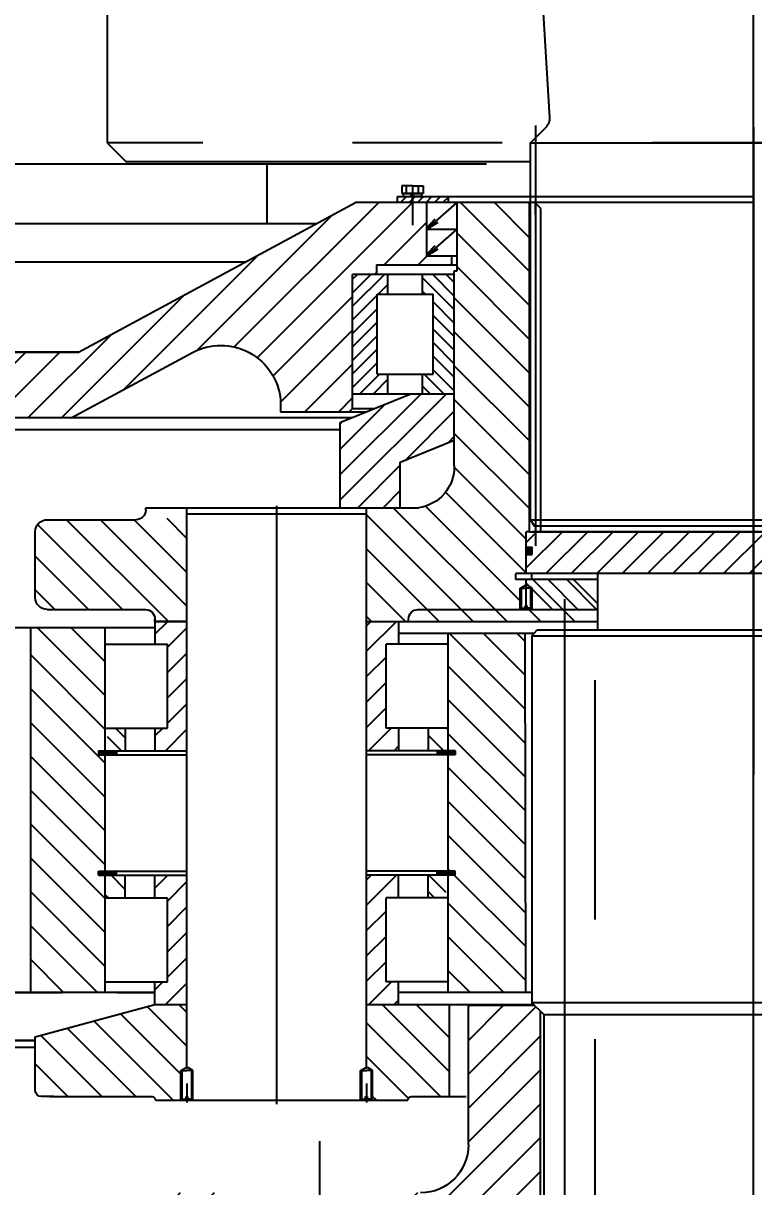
# Model space of a CAD drawing. Header units: millimetres. Extents: x 0 to 21000, y 0 to 14850.
# Drawn here: x 4316 to 4926, y 9713 to 10685 of the extents above; entities that cross this region are included whole.
import ezdxf

# ---------------------------------------------------------------- set-up
doc = ezdxf.new("R2010")
doc.units = ezdxf.units.MM
doc.header["$LTSCALE"] = 500
for name, pattern in [('F', [0.75, 0.5, -0.25]), ('G', [2, 1.25, -0.25, 0.25, -0.25]), ('K', [2.5, 1.25, -0.25, 0.25, -0.25, 0.25, -0.25])]:
    doc.linetypes.add(name, pattern=pattern)
for name, color, linetype in [('01', 7, 'Continuous'), ('02', 1, 'Continuous'), ('04', 2, 'F'), ('05', 4, 'G'), ('07', 6, 'K'), ('08', 1, 'Continuous'), ('11', 3, 'Continuous')]:
    doc.layers.add(name, color=color, linetype=linetype)
doc.styles.get("Standard").update_dxf_attribs({"font": 'isocp', "width": 0.707, "bigfont": 'intecad.shx'})
doc.dimstyles.new('INTE', dxfattribs={"dimscale": 50, "dimtxt": 6, "dimasz": 3, "dimexe": 3, "dimexo": 0, "dimgap": 1, "dimtad": 1, "dimdec": 1, "dimdsep": 46, "dimtxsty": 'Standard', "dimcen": 0, "dimclrd": 1, "dimclre": 1, "dimclrt": 3, "dimaunit": 1, "dimadec": 0, "dimazin": 0, "dimtfac": 1, "dimtdec": 1, "dimtmove": 0, "dimatfit": 0, "dimfxl": 0, "dimarcsym": 0})
pattern_1 = [(135, (-7977.256, 11116.509), (-10.6066, -10.6066), [])]
pattern_2 = [(135, (-7977.256, 11116.51), (-14.142136, -14.142136), [])]
pattern_3 = [(45, (-7977.256, 11116.51), (-14.142136, 14.142136), [])]
pattern_4 = [(45, (-7977.25642, 11116.50903), (-0.0707106781, 0.0707106781), [])]

# ---------------------------------------------------------------- blocks, each defined once
blk = doc.blocks.new('*U209')
at = {"layer": '01'}
for p, q in [((-7.7, 2.6), (-7.7, 0)), ((0, 2.6), (-7.7, 2.6)), ((-7.7, 0), (0, 0)), ((0, 0), (-1.5, 2.6)), ((0, 2.6), (1.5, 0)), ((0, 2.6), (7.7, 2.6)), ((7.7, 0), (0, 0)), ((7.7, 2.6), (7.7, 0))]:
    blk.add_line(p, q, dxfattribs=at)
at = {"layer": '05'}
blk.add_line((0, 4.7), (0, -2.1), dxfattribs=at)
blk = doc.blocks.new('FDSDSDFG')
at = {"layer": '02'}
h = blk.add_hatch(dxfattribs=at)
h.set_pattern_fill('_USER', color=256, scale=20, angle=45, style=0, pattern_type=0)
h.set_pattern_definition(pattern_3)
h.paths.add_polyline_path([(-3554.05, 14880.61), (-3607.64, 14908.96), (-3608.1, 14908.96), (-3608.1, 14907.96), (-3627.48, 14907.96), (-3627.48, 14685.41), (-3562.6, 14668.54), (-3562.6, 14728.96, -0.289261), (-3554.05, 14742.5)])
h.paths.add_polyline_path([(-3562.48, 14923.96), (-3584.48, 14923.96), (-3584.48, 14896.7), (-3554.05, 14880.61), (-3554.05, 14895.48, -0.286757), (-3562.48, 14908.96)])
h.paths.add_polyline_path([(-3584.48, 14923.96), (-3596.72, 14923.96), (-3596.72, 14919.96), (-3603.72, 14919.96), (-3603.72, 14923.96), (-3608.1, 14923.96), (-3608.1, 14909.2), (-3584.48, 14896.7)])
h.paths.add_polyline_path([(-3562.6, 14668.54), (-3627.48, 14685.41), (-3627.48, 14557.96), (-3640.76, 14557.96), (-3640.76, 14507.96), (-3616.85, 14507.96), (-3616.85, 14488.96), (-3562.6, 14488.96)])
h.paths.add_polyline_path([(-3666.76, 14557.96), (-3698.83, 14557.96), (-3698.83, 14507.96), (-3666.76, 14507.96)])
h.paths.add_polyline_path([(-2247.48, 14891.81), (-2320.9, 14862.85), (-2320.9, 14780.59), (-2247.48, 14772.58)])
h.paths.add_polyline_path([(-2290.48, 14892.69), (-2298.48, 14897.71), (-2298.48, 14902.87), (-2300.48, 14902.87), (-2300.48, 14923.96), (-2302.48, 14923.96), (-2302.48, 14918.96), (-2309.48, 14918.96), (-2309.48, 14923.96), (-2312.48, 14923.96), (-2312.48, 14908.96, -0.286757), (-2320.9, 14895.48), (-2320.9, 14862.85), (-2290.48, 14874.85)])
h.paths.add_polyline_path([(-2247.48, 14907.96), (-2266.85, 14907.96), (-2266.85, 14923.96), (-2280.48, 14923.96), (-2280.48, 14902.87), (-2282.48, 14902.87), (-2282.48, 14897.71), (-2290.48, 14892.69), (-2290.48, 14874.85), (-2247.48, 14891.81)])
h.paths.add_polyline_path([(-2247.48, 14772.58), (-2320.9, 14780.59), (-2320.9, 14742.5, -0.289261), (-2312.35, 14728.96), (-2312.35, 14641.92), (-2247.48, 14635.17)])
h.paths.add_polyline_path([(-2247.48, 14635.17), (-2312.35, 14641.92), (-2312.35, 14515.38), (-2258.03, 14503.98), (-2258.03, 14507.96), (-2234.2, 14507.96), (-2234.2, 14557.96), (-2239.45, 14557.96), (-2247.48, 14557.96)])
h.paths.add_polyline_path([(-2258.03, 14503.98), (-2312.35, 14515.38), (-2312.35, 14488.96), (-2258.03, 14488.96)])
h.paths.add_polyline_path([(-2176.13, 14557.96), (-2208.2, 14557.96), (-2208.2, 14507.96), (-2176.13, 14507.96)])
h.paths.add_polyline_path([(-2287.93, 14811.79), (-2272.76, 14811.79), (-2272.76, 14831.48), (-2287.93, 14831.48)], flags=24)
at = {"layer": '02', "linetype": 'Continuous'}
h = blk.add_hatch(dxfattribs=at)
h.set_pattern_fill('_USER', color=1, scale=20, angle=135, style=0, pattern_type=0)
h.set_pattern_definition(pattern_2)
h.paths.add_polyline_path([(-3364.81, 14771.01), (-3372.42, 14772.46), (-3377.31, 14772.46), (-3377.31, 14767.46, -0.414214), (-3382.31, 14762.46), (-3383.2, 14762.46), (-3384.39, 14762.46), (-3385.43, 14762.46), (-3410.69, 14729.32, -0.233965), (-3418.65, 14725.38), (-3433.6, 14725.38), (-3435.48, 14725.38, 0.33257), (-3455.48, 14696.38), (-3455.48, 14640.38, 0.122957), (-3451.96, 14626.28), (-3372.62, 14618.38), (-3364.81, 14618.38)])
h.paths.add_polyline_path([(-3451.96, 14626.28, 0.277141), (-3425.48, 14610.38), (-3375.41, 14610.38), (-3375.41, 14618.66)])
h.paths.add_polyline_path([(-3115.53, 14690.96), (-3138.26, 14690.96, -0.23379), (-3154.15, 14698.82), (-3177.23, 14725.38, -0.233965), (-3193.13, 14733.26), (-3197.71, 14739.26), (-3234.81, 14746.31), (-3234.81, 14634.22), (-3234.81, 14618.38), (-3223.96, 14618.38), (-3223.96, 14610.38), (-3215.74, 14610.38, -0.414214), (-3175.74, 14570.38), (-3175.74, 14453.96), (-3120.35, 14453.96), (-3115.53, 14458.78)])
h.paths.add_polyline_path([(-2640.15, 14772.46), (-2652.65, 14772.46), (-2652.65, 14767.46, -0.414214), (-2657.65, 14762.46), (-2659.56, 14762.46), (-2681.82, 14733.26, -0.233965), (-2697.73, 14725.38), (-2720.94, 14698.84, -0.234116), (-2736.85, 14690.96), (-2759.43, 14690.96), (-2759.43, 14459.13), (-2754.25, 14453.96), (-2699.22, 14453.96), (-2699.22, 14570.38, -0.414214), (-2659.22, 14610.38), (-2650.99, 14610.38), (-2650.99, 14618.38), (-2640.15, 14618.38)])
h.paths.add_polyline_path([(-2419.48, 14698.64, 0.311391), (-2439.48, 14725.38), (-2441.36, 14725.38), (-2456.31, 14725.38, -0.233965), (-2464.26, 14729.32), (-2489.53, 14762.46), (-2490.57, 14762.46), (-2491.76, 14762.46), (-2492.65, 14762.46, -0.414214), (-2497.65, 14767.46), (-2497.65, 14772.46), (-2510.15, 14772.46), (-2510.15, 14662.51), (-2419.48, 14653.07)])
h.paths.add_polyline_path([(-2419.48, 14653.07), (-2510.15, 14662.51), (-2510.15, 14618.38), (-2499.54, 14618.38), (-2499.54, 14610.38), (-2449.48, 14610.38, 0.414214), (-2419.48, 14640.38)])
h.paths.add_polyline_path([(-3375.03, 14608.82), (-3359.86, 14608.82), (-3359.86, 14628.52), (-3375.03, 14628.52)], flags=9)
h.paths.add_polyline_path([(-2728.2, 14592.04), (-2713.03, 14592.04), (-2713.03, 14611.73), (-2728.2, 14611.73)], flags=24)
at = {"layer": '02'}
h = blk.add_hatch(dxfattribs=at)
h.set_pattern_fill('_USER', color=256, scale=20, angle=135, style=0, pattern_type=0)
h.set_pattern_definition(pattern_2)
h.paths.add_polyline_path([(-3582.28, 14442.96), (-3584.98, 14442.96, -0.414214), (-3604.98, 14462.96), (-3604.98, 14482.96), (-3616.85, 14482.96), (-3616.85, 14507.96), (-3640.76, 14507.96), (-3640.76, 14532.96), (-3641.76, 14532.96), (-3641.76, 14507.96), (-3641.76, 14457.96), (-3644.16, 14457.96), (-3644.16, 14447.96), (-3653.76, 14442.42), (-3663.36, 14447.96), (-3663.36, 14457.96), (-3665.76, 14457.96), (-3665.76, 14507.96), (-3679.98, 14507.96), (-3679.98, 14372.37), (-3582.28, 14344.93)])
h.paths.add_polyline_path([(-3582.28, 14344.93), (-3679.98, 14372.37), (-3679.98, 14007.96), (-3694.38, 14007.96), (-3694.38, 13942.96), (-3645.09, 13942.96), (-3644.46, 13943.22), (-3644.46, 13971.96), (-3644.46, 13978.66), (-3642.46, 13978.66), (-3642.46, 13985.86), (-3634.46, 13991.17), (-3626.46, 13985.86), (-3626.46, 13978.66), (-3624.46, 13978.66), (-3624.46, 13971.96), (-3624.46, 13951.49), (-3607.48, 13958.51), (-3607.48, 13972.96), (-3594.98, 13972.96), (-3594.98, 14117.96, -0.308559), (-3582.28, 14136.58)])
h.paths.add_polyline_path([(-3736.38, 14007.96), (-3764.98, 14007.96), (-3764.98, 13942.96), (-3736.38, 13942.96)])
h.paths.add_polyline_path([(-2194.98, 14490.75), (-2209.2, 14493.73), (-2209.2, 14457.96), (-2211.6, 14457.96), (-2211.6, 14447.96), (-2221.2, 14442.42), (-2230.8, 14447.96), (-2230.8, 14457.96), (-2233.2, 14457.96), (-2233.2, 14498.77), (-2258.03, 14503.98), (-2258.03, 14482.96), (-2269.98, 14482.96), (-2269.98, 14462.96, -0.414214), (-2289.98, 14442.96), (-2292.68, 14442.96), (-2292.68, 14252.66), (-2194.98, 14224.56)])
h.paths.add_polyline_path([(-2194.98, 14224.56), (-2292.68, 14252.66), (-2292.68, 14197.15), (-2194.98, 14151.97)])
h.paths.add_polyline_path([(-2292.68, 14197.15), (-2292.68, 14136.58, -0.308559), (-2279.98, 14117.96), (-2279.98, 14061.64), (-2194.98, 14016.12), (-2194.98, 14151.97)])
h.paths.add_polyline_path([(-2279.98, 14061.64), (-2279.98, 13972.96), (-2267.48, 13972.96), (-2267.48, 13942.96), (-2250.5, 13942.96), (-2250.5, 13971.96), (-2250.5, 13978.66), (-2248.5, 13978.66), (-2248.5, 13985.86), (-2240.5, 13991.17), (-2232.5, 13985.86), (-2232.5, 13978.66), (-2230.5, 13978.66), (-2230.5, 13971.96), (-2230.5, 13942.96), (-2180.58, 13942.96), (-2180.58, 14007.96), (-2194.98, 14007.96), (-2194.98, 14016.12)])
h.paths.add_polyline_path([(-2109.98, 14007.96), (-2138.58, 14007.96), (-2138.58, 13985.92), (-2109.98, 13970.6)])
h.paths.add_polyline_path([(-2138.58, 13985.92), (-2138.58, 13942.96), (-2109.98, 13942.96), (-2109.98, 13970.6)])
h.paths.add_polyline_path([(-2255.74, 14348.34), (-2240.56, 14348.34), (-2240.56, 14368.03), (-2255.74, 14368.03)], flags=24)
at = {"layer": '02', "linetype": 'Continuous'}
h = blk.add_hatch(dxfattribs=at)
h.set_pattern_fill('_USER', color=1, scale=20, angle=45, style=0, pattern_type=0)
h.set_pattern_definition([(45, (-4234.459, 16441.764), (-14.14214, 14.14214), [])])
h.paths.add_polyline_path([(-3260.78, 14452.96), (-3191.48, 14452.96), (-3191.48, 14529.96), (-3223.29, 14529.96, -0.414214), (-3226.29, 14532.96), (-3256.78, 14532.96), (-3255.78, 14531.96), (-3255.78, 14508.12), (-3259.53, 14505.96), (-3260.78, 14505.96)])
h.paths.add_polyline_path([(-3260.78, 14132.96), (-3260.78, 14037.96), (-3217.48, 14037.96, -0.133436), (-3200.75, 14030.9), (-3132.48, 14107.86), (-3132.48, 14121.96), (-3131.48, 14122.96), (-3128.28, 14122.96), (-3128.28, 14119.96), (-3127.48, 14119.96), (-3126.68, 14119.96), (-3126.68, 14122.96), (-3123.48, 14122.96), (-3122.48, 14121.96), (-3122.48, 14105.12), (-3126.23, 14102.96), (-3127.48, 14102.96), (-3127.48, 14097.96), (-3067.63, 14097.96), (-3067.63, 14132.96), (-3225.75, 14132.96)])
h.paths.add_polyline_path([(-3127.48, 14069.18), (-3127.48, 14092.96), (-3131.08, 14092.96), (-3187.48, 14002.78), (-3187.48, 13914.62)])
h.paths.add_polyline_path([(-3131.08, 14092.96), (-3136.06, 14092.96), (-3136.06, 14097.96), (-3127.48, 14097.96), (-3127.48, 14102.96), (-3128.73, 14102.96), (-3132.48, 14105.12), (-3132.48, 14107.86), (-3200.75, 14030.9, -0.235794), (-3187.48, 14002.96), (-3187.48, 14002.78)])
h.paths.add_polyline_path([(-3187.48, 13914.62), (-3187.48, 13839.96), (-3185.13, 13839.96), (-3185.13, 13782.96), (-3124.63, 13782.96), (-3124.63, 14057.96), (-3127.48, 14057.96), (-3127.48, 14069.18)])
h.paths.add_polyline_path([(-3527.48, 14122.96, 0.414214), (-3537.48, 14112.96), (-3537.48, 14057.96, 0.414214), (-3527.48, 14047.96), (-3453.21, 14047.96, -0.393493), (-3445.23, 14040.53), (-3410.78, 14053.03), (-3410.78, 14132.96), (-3437.51, 14132.96), (-3437.51, 14130.96, -0.414214), (-3445.51, 14122.96)])
h.paths.add_polyline_path([(-3437.51, 14452.96), (-3410.78, 14452.96), (-3410.78, 14505.96), (-3412.03, 14505.96), (-3415.78, 14508.12), (-3415.78, 14531.96), (-3414.78, 14532.96), (-3436.97, 14532.96, -0.414214), (-3439.97, 14529.96), (-3525.37, 14529.96), (-3526.47, 14529.96), (-3537.48, 14523.85), (-3537.48, 14479.87)])
h.paths.add_polyline_path([(-3136.72, 14086.18), (-3121.55, 14086.18), (-3121.55, 14105.87), (-3136.72, 14105.87)], flags=25)
h.paths.add_polyline_path([(-3132.92, 14106.26), (-3117.75, 14106.26), (-3117.75, 14125.96), (-3132.92, 14125.96)], flags=25)
h.paths.add_polyline_path([(-3085.36, 14098.29), (-3070.19, 14098.29), (-3070.19, 14117.98), (-3085.36, 14117.98)], flags=24)
h.paths.add_polyline_path([(-3132.53, 14065.33), (-3117.36, 14065.33), (-3117.36, 14085.02), (-3132.53, 14085.02)], flags=25)
at = {"layer": '02'}
h = blk.add_hatch(dxfattribs=at)
h.set_pattern_fill('_USER', color=256, scale=15, angle=135, style=0, pattern_type=0)
h.set_pattern_definition(pattern_1)
h.paths.add_polyline_path([(-3427.03, 14363.88), (-3437.51, 14363.88), (-3437.51, 14344.96), (-3410.78, 14344.96), (-3410.78, 14452.96), (-3437.51, 14452.96), (-3437.51, 14434.04), (-3427.03, 14434.04)])
h.paths.add_polyline_path([(-3244.53, 14434.04), (-3234.05, 14434.04), (-3234.05, 14452.96), (-3260.78, 14452.96), (-3260.78, 14344.96), (-3234.05, 14344.96), (-3234.05, 14363.88), (-3244.53, 14363.88)])
h = blk.add_hatch(dxfattribs=at)
h.set_pattern_fill('_USER', color=256, scale=20, angle=45, style=0, pattern_type=0)
h.set_pattern_definition(pattern_3)
h.paths.add_polyline_path([(-3541.21, 14137.96), (-3479.03, 14137.96), (-3479.03, 14240.96), (-3484.69, 14240.96), (-3484.69, 14244.46), (-3479.03, 14244.46), (-3479.03, 14341.46), (-3484.69, 14341.46), (-3484.69, 14344.96), (-3479.03, 14344.96), (-3479.03, 14442.96), (-3541.21, 14442.96)])
h.paths.add_polyline_path([(-3192.53, 14344.96), (-3186.87, 14344.96), (-3186.87, 14341.46), (-3192.53, 14341.46), (-3192.53, 14244.46), (-3186.87, 14244.46), (-3186.87, 14240.96), (-3192.53, 14240.96), (-3192.53, 14142.96), (-3128.35, 14142.96), (-3127.79, 14442.96), (-3192.53, 14442.96)])
h = blk.add_hatch(dxfattribs=at)
h.set_pattern_fill('_USER', color=256, scale=15, angle=135, style=0, pattern_type=0)
h.set_pattern_definition([(45, (2102.302, 11116.509), (10.6066, -10.6066), [])])
h.paths.add_polyline_path([(-3479.03, 14344.96), (-3462.28, 14344.96), (-3462.28, 14363.88), (-3479.03, 14363.88)])
h.paths.add_polyline_path([(-3209.28, 14222.04), (-3192.53, 14222.04), (-3192.53, 14240.96), (-3209.28, 14240.96)])
at = {"layer": '02', "linetype": 'Continuous', "ltscale": 0.8}
h = blk.add_hatch(dxfattribs=at)
h.set_pattern_fill('_USER', color=1, scale=10, angle=135, style=0, pattern_type=0)
h.set_pattern_definition([(45, (-7757.587, 9929.104), (7.071068, -7.071068), [])])
h.paths.add_polyline_path([(-3209.28, 14363.88), (-3194.28, 14363.88), (-3194.28, 14344.96), (-3209.28, 14344.96)])
h = blk.add_hatch(dxfattribs=at)
h.set_pattern_fill('_USER', color=1, scale=0.1, angle=45, style=0, pattern_type=0)
h.set_pattern_definition([(45, (1086.03177, 9929.10365), (-0.0707106781, 0.0707106781), [])])
h.paths.add_polyline_path([(-3469.7, 14344.96), (-3469.7, 14341.46), (-3484.69, 14341.46), (-3484.69, 14344.96)])
h = blk.add_hatch(dxfattribs=at)
h.set_pattern_fill('_USER', color=1, scale=0.1, angle=45, style=0, pattern_type=0)
h.set_pattern_definition([(135, (-7757.58661, 9929.10365), (0.0707106781, 0.0707106781), [])])
h.paths.add_polyline_path([(-3186.87, 14344.96), (-3186.87, 14341.46), (-3201.86, 14341.46), (-3201.86, 14344.96)])
h = blk.add_hatch(dxfattribs=at)
h.set_pattern_fill('_USER', color=1, scale=0.1, angle=45, style=0, pattern_type=0)
h.set_pattern_definition([(315, (1086.03177, 18656.81268), (-0.0707106781, -0.0707106781), [])])
h.paths.add_polyline_path([(-3484.69, 14240.96), (-3484.69, 14244.46), (-3469.7, 14244.46), (-3469.7, 14240.96)])
h = blk.add_hatch(dxfattribs=at)
h.set_pattern_fill('_USER', color=1, scale=0.1, angle=45, style=0, pattern_type=0)
h.set_pattern_definition([(225, (-7757.58661, 18656.81268), (0.0707106781, -0.0707106781), [])])
h.paths.add_polyline_path([(-3201.86, 14240.96), (-3201.86, 14244.46), (-3186.87, 14244.46), (-3186.87, 14240.96)])
h = blk.add_hatch(dxfattribs=at)
h.set_pattern_fill('_USER', color=1, scale=10, angle=135, style=0, pattern_type=0)
h.set_pattern_definition([(225, (1086.032, 18656.813), (-7.071068, 7.071068), [])])
h.paths.add_polyline_path([(-3462.28, 14222.04), (-3477.28, 14222.04), (-3477.28, 14240.96), (-3462.28, 14240.96)])
at = {"layer": '02'}
h = blk.add_hatch(dxfattribs=at)
h.set_pattern_fill('_USER', color=256, scale=15, angle=135, style=0, pattern_type=0)
h.set_pattern_definition(pattern_1)
h.paths.add_polyline_path([(-3410.78, 14240.96), (-3437.51, 14240.96), (-3437.51, 14222.04), (-3427.03, 14222.04), (-3427.03, 14151.88), (-3437.51, 14151.88), (-3437.51, 14132.96), (-3410.78, 14132.96)])
h.paths.add_polyline_path([(-3234.05, 14240.96), (-3260.78, 14240.96), (-3260.78, 14132.96), (-3234.05, 14132.96), (-3234.05, 14151.88), (-3244.53, 14151.88), (-3244.53, 14222.04), (-3234.05, 14222.04)])
at = {"layer": '02', "linetype": 'Continuous'}
h = blk.add_hatch(dxfattribs=at)
h.set_pattern_fill('_USER', color=1, scale=15, angle=45, style=0, pattern_type=0)
h.set_pattern_definition([(45, (-7977.256, 11116.509), (-10.6066, 10.6066), [])])
h.paths.add_polyline_path([(-3122.48, 14105.12), (-3126.23, 14102.96), (-3127.48, 14102.96), (-3127.48, 14097.96), (-3067.63, 14097.96), (-3067.63, 14122.96), (-3122.48, 14122.96)])
h.paths.add_polyline_path([(-2785.4, 14120.96), (-2784.87, 14122.96), (-2807.33, 14122.96), (-2807.33, 14097.96), (-2785.4, 14097.96)])
h.paths.add_polyline_path([(-2769.4, 14097.96), (-2747.48, 14097.96), (-2747.48, 14099.72), (-2747.48, 14102.96), (-2748.73, 14102.96), (-2752.48, 14105.12), (-2752.48, 14122.96), (-2769.94, 14122.96), (-2769.4, 14120.96)])
h.paths.add_polyline_path([(-3132.92, 14106.26), (-3117.75, 14106.26), (-3117.75, 14125.96), (-3132.92, 14125.96)], flags=9)
h.paths.add_polyline_path([(-3136.72, 14086.18), (-3121.55, 14086.18), (-3121.55, 14105.87), (-3136.72, 14105.87)], flags=9)
h.paths.add_polyline_path([(-3085.36, 14098.29), (-3070.19, 14098.29), (-3070.19, 14117.98), (-3085.36, 14117.98)], flags=24)
h = blk.add_hatch(dxfattribs=at)
h.set_pattern_fill('_USER', color=1, scale=15, angle=135, style=0, pattern_type=0)
h.set_pattern_definition(pattern_1)
h.paths.add_polyline_path([(-3127.48, 14092.96), (-3127.48, 14077.12), (-3122.48, 14077.12), (-3122.48, 14071.12), (-3126.72, 14071.12), (-3127.48, 14069.18), (-3127.48, 14057.96), (-3124.63, 14057.96), (-3078.72, 14057.96), (-3078.4, 14092.96)])
h.paths.add_polyline_path([(-3078.4, 14092.96), (-3078.72, 14057.96), (-2937.48, 14057.96), (-2937.48, 14092.96)])
h.paths.add_polyline_path([(-2937.48, 14092.96), (-2937.48, 14057.96), (-2777.4, 14057.96), (-2777.4, 14068.27), (-2785.4, 14073.58), (-2785.4, 14080.96), (-2785.4, 14092.96)])
h.paths.add_polyline_path([(-2752.48, 14071.12), (-2752.48, 14077.12), (-2747.48, 14077.12), (-2747.48, 14092.96), (-2769.4, 14092.96), (-2769.4, 14080.96), (-2769.4, 14073.58), (-2774.94, 14069.9), (-2772.27, 14057.96), (-2747.48, 14057.96), (-2747.48, 14071.12)])
h.paths.add_polyline_path([(-3136.72, 14086.18), (-3121.55, 14086.18), (-3121.55, 14105.87), (-3136.72, 14105.87)], flags=9)
h.paths.add_polyline_path([(-3132.53, 14065.33), (-3117.36, 14065.33), (-3117.36, 14085.02), (-3132.53, 14085.02)], flags=9)
h.paths.add_polyline_path([(-2980.3, 14068.39), (-2965.13, 14068.39), (-2965.13, 14088.08), (-2980.3, 14088.08)], flags=24)
h = blk.add_hatch(dxfattribs=at)
h.set_pattern_fill('_USER', color=1, scale=0.1, angle=45, style=0, pattern_type=0)
h.set_pattern_definition(pattern_4)
h.paths.add_polyline_path([(-2752.08, 14097.96), (-2752.08, 14092.96), (-2738.89, 14092.96), (-2738.89, 14097.96)])
h.paths.add_polyline_path([(-3136.72, 14086.18), (-3121.55, 14086.18), (-3121.55, 14105.87), (-3136.72, 14105.87)], flags=9)
at = {"layer": '02'}
h = blk.add_hatch(dxfattribs=at)
h.set_pattern_fill('_USER', color=256, scale=0.1, angle=45, style=0, pattern_type=0)
h.set_pattern_definition(pattern_4)
h.paths.add_polyline_path([(-3122.48, 14077.12), (-3127.48, 14077.12), (-3127.48, 14071.12), (-3122.48, 14071.12)])
at = {"layer": '02', "linetype": 'Continuous'}
h = blk.add_hatch(dxfattribs=at)
h.set_pattern_fill('_USER', color=1, scale=15, angle=135, style=0, pattern_type=0)
h.set_pattern_definition(pattern_1)
h.paths.add_polyline_path([(-3283.05, 14037.96), (-3283.05, 13967.01), (-3264.22, 13959.35), (-3229.41, 13998.59), (-3232.63, 13999.91), (-3232.63, 14037.96)])
h.paths.add_polyline_path([(-3198.07, 13985.84), (-3229.41, 13998.59), (-3264.22, 13959.35), (-3224.69, 13943.27)])
h.paths.add_polyline_path([(-3224.69, 13943.27), (-3223.93, 13942.96), (-3187.48, 13942.96), (-3187.48, 13981.54), (-3198.07, 13985.84)])
h.paths.add_polyline_path([(-2642.33, 13999.91), (-2687.48, 13981.54), (-2687.48, 13942.96), (-2651.02, 13942.96), (-2591.9, 13967.01), (-2591.9, 14037.96), (-2642.33, 14037.96)])
h.paths.add_polyline_path([(-3273.37, 13993.37), (-3258.2, 13993.37), (-3258.2, 14013.06), (-3273.37, 14013.06)], flags=24)
h = blk.add_hatch(dxfattribs=at)
h.set_pattern_fill('_USER', color=1, scale=20, angle=-45, style=0, pattern_type=0)
h.set_pattern_definition([(315, (-4234.459, 16441.764), (14.14214, 14.14214), [])])
h.paths.add_polyline_path([(-3252.48, 13834.96), (-3252.48, 13842.96), (-3272.48, 13842.96), (-3272.48, 13866.85), (-3311.06, 13805.15), (-3269.98, 13782.96), (-3238.59, 13782.96), (-3218.4, 13834.96)])
h.paths.add_polyline_path([(-3272.48, 13866.85), (-3272.48, 13950.04), (-3371.88, 13837.99), (-3311.06, 13805.15)])
h.paths.add_polyline_path([(-3238.59, 13782.96), (-3210.53, 13782.96), (-3210.53, 13805.16), (-3210.53, 13827.36), (-3189.48, 13827.36), (-3189.48, 13827.96), (-3189.48, 13834.96), (-3218.4, 13834.96)])
h.paths.add_polyline_path([(-3272.48, 13950.04), (-3272.48, 13954.96), (-3275.48, 13957.96), (-3326.21, 13957.96), (-3332.66, 13953.17), (-3332.66, 13947.96, -0.48248), (-3397.91, 13904.72), (-3438.98, 13874.23), (-3371.88, 13837.99)])
h.paths.add_polyline_path([(-3507.48, 13962.96), (-3509.03, 13962.96), (-3593.48, 13907.96), (-3501.44, 13907.96), (-3438.98, 13874.23), (-3397.91, 13904.72, -0.045365), (-3406.24, 13908.28)])
h.paths.add_polyline_path([(-3509.03, 13962.96), (-3607.48, 13962.96), (-3607.48, 13946.76, -0.066192), (-3607.48, 13946.05), (-3607.48, 13942.96), (-3623.46, 13942.96), (-3623.46, 13907.96), (-3616.21, 13907.96), (-3593.48, 13907.96)])
h.paths.add_polyline_path([(-3661.44, 13907.96), (-3645.46, 13907.96), (-3645.46, 13942.96), (-3661.44, 13942.96)])
at = {"layer": '02', "linetype": 'Continuous', "ltscale": 0.8}
h = blk.add_hatch(dxfattribs=at)
h.set_pattern_fill('_USER', color=1, scale=8, angle=135, style=0, pattern_type=0)
h.set_pattern_definition([(45, (-6953.287, 9919.867), (5.656854, -5.656854), [])])
h.paths.add_polyline_path([(-2687.48, 13942.96), (-2660.98, 13942.96), (-2660.98, 13926.38), (-2669.85, 13926.38), (-2669.85, 13859.53), (-2660.98, 13859.53), (-2660.98, 13842.96), (-2687.48, 13842.96)])
h.paths.add_polyline_path([(-3187.48, 13842.96), (-3213.98, 13842.96), (-3213.98, 13859.53), (-3205.11, 13859.53), (-3205.11, 13926.38), (-3213.98, 13926.38), (-3213.98, 13942.96), (-3187.48, 13942.96)])
at = {"layer": '02', "linetype": 'Continuous'}
h = blk.add_hatch(dxfattribs=at)
h.set_pattern_fill('_USER', color=1, scale=5, angle=135, style=0, pattern_type=0)
h.set_pattern_definition([(135, (-7977.2564, 11116.509), (-3.535534, -3.535534), [])])
h.paths.add_polyline_path([(-3234.98, 13782.96), (-3234.98, 13777.96), (-3222.48, 13777.96), (-3222.48, 13782.96)])
h.paths.add_polyline_path([(-3192.48, 13777.96), (-3192.48, 13782.96), (-3222.48, 13782.96), (-3222.48, 13777.96), (-3214.78, 13777.96)])
at = {"layer": '11', "ltscale": 0.8}
h = blk.add_hatch(dxfattribs=at)
h.set_pattern_fill('_USER', color=256, scale=8, angle=45, style=0, pattern_type=0)
h.set_pattern_definition([(135, (-6953.287, 9919.867), (5.656854, 5.656854), [])])
h.paths.add_polyline_path([(-2623.11, 13859.53), (-2631.98, 13859.53), (-2631.98, 13842.96), (-2602.48, 13842.96), (-2602.48, 13942.96), (-2631.98, 13942.96), (-2631.98, 13926.38), (-2623.11, 13926.38)])
h.paths.add_polyline_path([(-3272.48, 13842.96), (-3242.98, 13842.96), (-3242.98, 13859.53), (-3251.85, 13859.53), (-3251.85, 13926.38), (-3242.98, 13926.38), (-3242.98, 13942.96), (-3272.48, 13942.96)])
at = {"layer": '01', "ltscale": 0.8}
for p, q in [((-3115.53, 14690.96), (-3115.53, 14458.78)), ((-3175.74, 14570.38), (-3175.74, 14452.96)), ((-3436.97, 14532.96), (-3436.97, 14532.96)), ((-3436.97, 14532.96), (-3436.97, 14532.96)), ((-3436.97, 14532.96), (-3226.29, 14532.96)), ((-3414.78, 14532.96), (-3415.78, 14531.96)), ((-3411.58, 14532.96), (-3414.78, 14532.96)), ((-3411.58, 14532.96), (-3411.58, 14529.96)), ((-3409.98, 14532.96), (-3409.98, 14529.96)), ((-3409.98, 14532.96), (-3406.78, 14532.96)), ((-3406.78, 14532.96), (-3405.78, 14531.96)), ((-3264.78, 14532.96), (-3265.78, 14531.96)), ((-3261.58, 14532.96), (-3264.78, 14532.96)), ((-3261.58, 14532.96), (-3261.58, 14529.96)), ((-3259.98, 14532.96), (-3256.78, 14532.96)), ((-3259.98, 14532.96), (-3259.98, 14529.96)), ((-3256.78, 14532.96), (-3255.78, 14531.96)), ((-3226.29, 14532.96), (-3226.29, 14532.96)), ((-3537.48, 14524.96), (-3537.48, 14479.87)), ((-3525.37, 14529.96), (-3439.97, 14529.96)), ((-3415.78, 14531.96), (-3415.78, 14508.12)), ((-3415.78, 14531.96), (-3411.58, 14531.96)), ((-3411.58, 14529.96), (-3410.78, 14529.96)), ((-3409.98, 14529.96), (-3410.78, 14529.96)), ((-3405.78, 14531.96), (-3409.98, 14531.96)), ((-3405.78, 14531.96), (-3405.78, 14508.12)), ((-3265.78, 14531.96), (-3261.58, 14531.96)), ((-3265.78, 14531.96), (-3265.78, 14508.12)), ((-3261.58, 14529.96), (-3260.78, 14529.96)), ((-3259.98, 14529.96), (-3260.78, 14529.96)), ((-3255.78, 14531.96), (-3259.98, 14531.96)), ((-3255.78, 14531.96), (-3255.78, 14508.12)), ((-3223.29, 14529.96), (-3177.48, 14529.96)), ((-3191.48, 14529.96), (-3191.48, 14452.96)), ((-3415.78, 14508.12), (-3412.03, 14505.96)), ((-3415.78, 14508.12), (-3410.78, 14508.12)), ((-3412.03, 14505.96), (-3410.78, 14505.96)), ((-3405.78, 14508.12), (-3410.78, 14508.12)), ((-3409.53, 14505.96), (-3410.78, 14505.96)), ((-3410.78, 14505.96), (-3410.78, 14037.96)), ((-3405.78, 14508.12), (-3409.53, 14505.96)), ((-3265.78, 14508.12), (-3262.03, 14505.96)), ((-3265.78, 14508.12), (-3260.78, 14508.12)), ((-3262.03, 14505.96), (-3260.78, 14505.96)), ((-3255.78, 14508.12), (-3260.78, 14508.12)), ((-3259.53, 14505.96), (-3260.78, 14505.96)), ((-3260.78, 14505.96), (-3260.78, 14037.96)), ((-3255.78, 14508.12), (-3259.53, 14505.96)), ((-3537.48, 14479.87), (-3437.51, 14452.96)), ((-3437.51, 14452.96), (-3410.78, 14452.96)), ((-3437.51, 14452.96), (-3410.78, 14452.96)), ((-3437.51, 14452.96), (-3410.78, 14452.96)), ((-3437.51, 14452.96), (-3437.51, 14434.04)), ((-3260.78, 14452.96), (-3121.35, 14452.96)), ((-3234.05, 14452.96), (-3234.05, 14434.04)), ((-3120.35, 14453.96), (-3175.74, 14453.96)), ((-3437.51, 14442.96), (-3584.98, 14442.96)), ((-3541.21, 14442.96), (-3541.21, 14137.96)), ((-3122.79, 14442.96), (-3234.05, 14442.96)), ((-3479.03, 14434.04), (-3427.03, 14434.04)), ((-3192.53, 14434.04), (-3244.53, 14434.04)), ((-3479.03, 14363.88), (-3427.03, 14363.88)), ((-3462.28, 14363.88), (-3462.28, 14344.96)), ((-3437.51, 14363.88), (-3437.51, 14344.96)), ((-3192.53, 14363.88), (-3244.53, 14363.88)), ((-3234.05, 14363.88), (-3234.05, 14344.96)), ((-3209.28, 14363.88), (-3209.28, 14344.96)), ((-3484.69, 14344.96), (-3410.78, 14344.96)), ((-3484.69, 14344.96), (-3484.69, 14341.46)), ((-3484.69, 14341.46), (-3410.78, 14341.46)), ((-3469.7, 14344.96), (-3469.7, 14341.46)), ((-3186.87, 14344.96), (-3260.78, 14344.96)), ((-3186.87, 14341.46), (-3260.78, 14341.46)), ((-3201.86, 14344.96), (-3201.86, 14341.46)), ((-3186.87, 14344.96), (-3186.87, 14341.46)), ((-3484.69, 14244.46), (-3410.78, 14244.46)), ((-3484.69, 14240.96), (-3484.69, 14244.46)), ((-3469.7, 14240.96), (-3469.7, 14244.46)), ((-3186.87, 14244.46), (-3260.78, 14244.46)), ((-3201.86, 14240.96), (-3201.86, 14244.46)), ((-3186.87, 14240.96), (-3186.87, 14244.46)), ((-3484.69, 14240.96), (-3410.78, 14240.96)), ((-3462.28, 14222.04), (-3462.28, 14240.96)), ((-3437.51, 14222.04), (-3437.51, 14240.96)), ((-3186.87, 14240.96), (-3260.78, 14240.96)), ((-3234.05, 14222.04), (-3234.05, 14240.96)), ((-3209.28, 14222.04), (-3209.28, 14240.96)), ((-3479.03, 14222.04), (-3427.03, 14222.04)), ((-3192.53, 14222.04), (-3244.53, 14222.04)), ((-3479.03, 14151.88), (-3427.03, 14151.88)), ((-3437.51, 14132.96), (-3437.51, 14151.88)), ((-3437.51, 14130.96), (-3437.51, 14151.88)), ((-3192.53, 14151.88), (-3244.53, 14151.88)), ((-3234.05, 14132.96), (-3234.05, 14151.88)), ((-3234.05, 14132.96), (-3234.05, 14151.88)), ((-3121.03, 14142.96), (-3234.05, 14142.96)), ((-3437.51, 14132.96), (-3410.78, 14132.96)), ((-3410.78, 14132.96), (-3437.51, 14132.96)), ((-3437.51, 14132.96), (-3410.78, 14132.96)), ((-3437.51, 14132.96), (-3437.51, 14130.96)), ((-3260.78, 14132.96), (-3225.75, 14132.96)), ((-3260.78, 14132.96), (-3234.05, 14132.96)), ((-3225.75, 14132.96), (-3225.75, 14130.96)), ((-3225.75, 14132.96), (-3067.63, 14132.96)), ((-3527.48, 14122.96), (-3445.51, 14122.96)), ((-3217.83, 14122.96), (-3067.63, 14122.96)), ((-3131.48, 14122.96), (-3132.48, 14121.96)), ((-3132.48, 14122.96), (-3132.48, 14105.12)), ((-3132.48, 14121.96), (-3128.28, 14121.96)), ((-3128.28, 14122.96), (-3131.48, 14122.96)), ((-3128.28, 14122.96), (-3128.28, 14119.96)), ((-3128.28, 14119.96), (-3127.48, 14119.96)), ((-3126.68, 14119.96), (-3127.48, 14119.96)), ((-3126.68, 14122.96), (-3126.68, 14119.96)), ((-3126.68, 14122.96), (-3123.48, 14122.96)), ((-3122.48, 14121.96), (-3126.68, 14121.96)), ((-3123.48, 14122.96), (-3122.48, 14121.96)), ((-3122.48, 14122.96), (-3122.48, 14105.12)), ((-3537.48, 14112.96), (-3537.48, 14057.96)), ((-3132.48, 14105.12), (-3127.48, 14105.12)), ((-3132.48, 14105.12), (-3128.73, 14102.96)), ((-3122.48, 14105.12), (-3127.48, 14105.12)), ((-3122.48, 14105.12), (-3126.23, 14102.96)), ((-3126.23, 14102.96), (-3128.73, 14102.96)), ((-3127.48, 14103.72), (-3127.48, 14097.96)), ((-3127.48, 14092.96), (-3127.48, 14057.96)), ((-3127.48, 14077.12), (-3122.48, 14077.12)), ((-3122.48, 14077.12), (-3122.48, 14071.12)), ((-3122.48, 14071.12), (-3127.48, 14071.12)), ((-3124.63, 14057.96), (-3127.48, 14057.96)), ((-3124.63, 14057.96), (-3124.63, 13782.96)), ((-3124.63, 14057.96), (-2747.48, 14057.96)), ((-2752.48, 14057.96), (-3122.48, 14057.96)), ((-3115.28, 14057.96), (-3115.28, 13787.96)), ((-3527.48, 14047.96), (-3453.21, 14047.96)), ((-3445.21, 14039.96), (-3445.21, 14037.96)), ((-3445.21, 14037.96), (-3217.48, 14037.96)), ((-3410.78, 14042.96), (-3260.78, 14042.96)), ((-3187.48, 14002.96), (-3187.48, 13839.96)), ((-3283.05, 13972.96), (-3607.48, 13972.96)), ((-3283.05, 13972.96), (-3607.48, 13972.96)), ((-3273.09, 13962.96), (-3607.48, 13962.96)), ((-3507.48, 13962.96), (-3406.24, 13908.28)), ((-3332.66, 13947.96), (-3332.66, 13957.96)), ((-3260.8, 13957.96), (-3332.66, 13957.96)), ((-3275.48, 13957.96), (-3272.48, 13954.96)), ((-3272.48, 13954.96), (-3272.48, 13842.96)), ((-3187.48, 13942.96), (-3272.48, 13942.96)), ((-3242.98, 13942.96), (-3242.98, 13926.38)), ((-3213.98, 13942.96), (-3213.98, 13926.38)), ((-3251.85, 13926.38), (-3251.85, 13859.53)), ((-3251.85, 13926.38), (-3205.11, 13926.38)), ((-3205.11, 13926.38), (-3205.11, 13859.53)), ((-3661.44, 13907.96), (-3501.44, 13907.96)), ((-3501.44, 13907.96), (-3661.44, 13907.96)), ((-3501.44, 13907.96), (-3269.98, 13782.96)), ((-3251.85, 13859.53), (-3205.11, 13859.53)), ((-3242.98, 13859.53), (-3242.98, 13842.96)), ((-3213.98, 13859.53), (-3213.98, 13842.96)), ((-3187.48, 13842.96), (-3272.48, 13842.96)), ((-3252.48, 13834.96), (-3185.13, 13834.96)), ((-3189.48, 13834.96), (-3189.48, 13827.36)), ((-3189.48, 13827.96), (-3189.48, 13827.36)), ((-3115.28, 13787.96), (-3120.28, 13782.96)), ((-3123.73, 13782.96), (-3269.98, 13782.96)), ((-2937.48, 13782.96), (-3269.98, 13782.96)), ((-3234.98, 13782.96), (-3234.98, 13777.96)), ((-3234.98, 13777.96), (-2937.48, 13777.96)), ((-3192.48, 13782.96), (-3192.48, 13777.96))]:
    blk.add_line(p, q, dxfattribs=at)
at = {"layer": '01', "color": 7, "linetype": 'Continuous', "ltscale": 0.8}
for p, q in [((-3112.85, 14461.46), (-3112.85, 14690.96)), ((-3537.48, 14488.96), (-3616.85, 14488.96)), ((-3537.48, 14482.96), (-3616.85, 14482.96)), ((-3616.85, 14482.96), (-3537.48, 14482.96)), ((-3112.85, 14461.46), (-3122.79, 14451.52)), ((-3112.85, 14461.46), (-2761.75, 14461.46)), ((-2751.82, 14451.52), (-3122.79, 14451.52)), ((-3122.79, 14144.96), (-3122.79, 14451.52)), ((-3584.98, 14442.96), (-3515.03, 14442.96)), ((-3468.98, 14442.96), (-3437.51, 14442.96)), ((-3122.79, 14144.96), (-2751.82, 14144.96)), ((-3122.79, 14144.96), (-3118.4, 14139.96)), ((-3574.98, 14137.96), (-3437.51, 14137.96)), ((-3121.03, 14142.96), (-3135.68, 14142.96)), ((-3118.4, 14139.96), (-2809.41, 14139.96)), ((-3067.63, 14139.96), (-3067.63, 14092.96)), ((-3067.63, 14097.96), (-3136.06, 14097.96)), ((-3136.06, 14097.96), (-3136.06, 14092.96)), ((-3122.88, 14097.96), (-3122.88, 14092.96)), ((-2785.4, 14092.96), (-3136.06, 14092.96)), ((-3283.05, 13967.01), (-3283.05, 14037.96)), ((-3232.63, 14037.96), (-3232.63, 13999.91)), ((-3119.48, 13792.96), (-3119.48, 13782.96))]:
    blk.add_line(p, q, dxfattribs=at)
at = {"layer": '01'}
for p, q in [((-3521.96, 14529.96), (-3532.48, 14529.96)), ((-3232.63, 13999.91), (-3187.48, 13981.54)), ((-3272.48, 13954.96), (-3253.95, 13954.96)), ((-3252.48, 13834.96), (-3252.48, 13842.96)), ((-3187.48, 13839.96), (-3185.13, 13839.96)), ((-3210.53, 13827.36), (-3185.13, 13827.36)), ((-3210.53, 13827.36), (-3185.13, 13827.36)), ((-3210.53, 13805.16), (-3185.13, 13805.16)), ((-3231.36, 13768.96), (-3231.36, 13775.36)), ((-3231.36, 13775.36), (-3222.48, 13775.36)), ((-3227.48, 13775.36), (-3227.48, 13768.96)), ((-3213.59, 13775.36), (-3222.48, 13775.36)), ((-3217.48, 13775.36), (-3217.48, 13768.96)), ((-3213.59, 13768.96), (-3213.59, 13775.36)), ((-3222.48, 13768.96), (-3231.36, 13768.96)), ((-3222.48, 13768.96), (-3213.59, 13768.96))]:
    blk.add_line(p, q, dxfattribs=at)
at = {"layer": '01', "color": 7, "linetype": 'Continuous'}
for p, q in [((-3479.03, 14442.96), (-3479.03, 14137.96)), ((-3192.53, 14442.96), (-3192.53, 14142.96)), ((-3127.79, 14442.96), (-3128.35, 14142.96)), ((-3427.03, 14434.04), (-3427.03, 14363.88)), ((-3244.53, 14434.04), (-3244.53, 14363.88)), ((-3427.03, 14222.04), (-3427.03, 14151.88)), ((-3244.53, 14222.04), (-3244.53, 14151.88)), ((-3223.93, 13942.96), (-3283.05, 13967.01)), ((-3185.13, 13839.96), (-3185.13, 13782.96)), ((-3210.53, 13827.36), (-3210.53, 13805.16)), ((-3210.53, 13805.16), (-3210.53, 13782.96))]:
    blk.add_line(p, q, dxfattribs=at)
at = {"layer": '01', "ltscale": 0.8}
for centre, radius, start, end in [((-3215.74, 14570.38), 40, 0, 90), ((-3439.97, 14532.96), 3, 270, 0), ((-3439.97, 14532.96), 3, 270, 0), ((-3223.29, 14532.96), 3, 180, 270), ((-3532.48, 14524.96), 5, 90, 180), ((-3445.51, 14130.96), 8, 270, 0), ((-3217.75, 14130.96), 8, 180, 269.40281), ((-3527.48, 14112.96), 10, 90, 180), ((-3527.48, 14057.96), 10, 180, 270), ((-3453.21, 14039.96), 8, 0, 90), ((-3222.09, 14003.64), 34.62, 358.86512, 82.33747), ((-3382.48, 13952.28), 50, 241.62883, 355.04409)]:
    blk.add_arc(centre, radius, start, end, dxfattribs=at)
at = {"layer": '02', "ltscale": 0.8}
for p, q in [((-3414.78, 14532.96), (-3414.78, 14508.12)), ((-3406.78, 14532.96), (-3406.78, 14508.12)), ((-3264.78, 14532.96), (-3264.78, 14508.12)), ((-3256.78, 14532.96), (-3256.78, 14508.12)), ((-3131.48, 14122.96), (-3131.48, 14104.55)), ((-3123.48, 14122.96), (-3123.48, 14104.55))]:
    blk.add_line(p, q, dxfattribs=at)
at = {"layer": '02', "color": 1, "linetype": 'Continuous'}
for p, q in [((-3210.53, 13827.36), (-3201.08, 13821.6)), ((-3210.53, 13827.36), (-3185.13, 13805.16)), ((-3210.53, 13826.2), (-3203.38, 13818.84)), ((-3210.53, 13805.16), (-3185.13, 13782.96)), ((-3210.53, 13805.16), (-3201.08, 13799.4)), ((-3210.53, 13804), (-3203.38, 13796.64))]:
    blk.add_line(p, q, dxfattribs=at)
at = {"layer": '04', "color": 2, "linetype": 'F', "ltscale": 0.8}
blk.add_line((-3069.98, 14681.96), (-3069.98, 14144.96), dxfattribs=at)
at = {"layer": '05', "color": 4, "linetype": 'G', "ltscale": 0.8}
for p, q in [((-2937.48, 14970.18), (-2937.48, 14466.05)), ((-3095.35, 14114.32), (-3095.35, 14701.67)), ((-2937.48, 14554.18), (-2937.48, 13703.57)), ((-3335.78, 14536.36), (-3335.78, 13998.06)), ((-3119.48, 14069.78), (-3119.48, 13767.25)), ((-3222.48, 13781.58), (-3222.48, 13775.58)), ((-3222.48, 13781.58), (-3222.48, 13775.58))]:
    blk.add_line(p, q, dxfattribs=at)
at = {"layer": '05', "color": 4, "linetype": 'G'}
blk.add_line((-3299.81, 14893.96), (-3299.81, 14567.19), dxfattribs=at)
at = {"layer": '05', "ltscale": 0.8}
for p, q in [((-3410.78, 14518.86), (-3410.78, 14534.85)), ((-3410.78, 14532.96), (-3410.78, 14529.96)), ((-3260.78, 14518.86), (-3260.78, 14534.85)), ((-3260.78, 14532.96), (-3260.78, 14529.96)), ((-3127.48, 14122.96), (-3127.48, 14102.96))]:
    blk.add_line(p, q, dxfattribs=at)
at = {"layer": '05'}
blk.add_line((-3222.48, 13768.89), (-3222.48, 13801.91), dxfattribs=at)
at = {"layer": '05', "rotation": 180}
blk.add_blockref('*U209', (-3222.48, 13777.96), dxfattribs=at)
blk = doc.blocks.new('*D335')
at = {"layer": '08', "color": 1, "lineweight": -2}
for p, q in [((4549.95, 11556.49), (2372.91, 11556.49)), ((2522.91, 4086.49), (2522.91, 11406.49)), ((4353.73, 3936.49), (2372.91, 3936.49))]:
    blk.add_line(p, q, dxfattribs=at)
at = {"layer": '08', "color": 1}
for points in [[(2497.91, 11406.49), (2547.91, 11406.49), (2522.91, 11556.49)], [(2497.91, 4086.49), (2547.91, 4086.49), (2522.91, 3936.49)]]:
    blk.add_solid(points, dxfattribs=at)
at = {"layer": 'Defpoints', "color": 0}
for p in [(2522.91, 11556.49), (4549.95, 11556.49), (4353.73, 3936.49)]:
    blk.add_point(p, dxfattribs=at)
at = {"layer": '08', "color": 3, "insert": (2322.88, 7746.49), "char_height": 300, "attachment_point": 5, "rotation": 90}
blk.add_mtext('7620', dxfattribs=at)
blk = doc.blocks.new('errwrre')
at = {"layer": '05', "color": 142, "linetype": 'G'}
blk.add_line((-16014.06, 24598.14), (-17831.9, 24598.14), dxfattribs=at)
at = {"layer": '07', "color": 6, "linetype": 'K'}
for p, q in [((-16305.72, 25138.14), (-16305.72, 24058.14)), ((-16305.82, 24411.89), (-16305.82, 24784.39)), ((-15990.82, 24411.89), (-15990.82, 24784.39)), ((-15985.82, 24414.77), (-15985.82, 24781.5)), ((-16170.28, 24598.14), (-16360.07, 24598.14)), ((-16318.87, 24598.04), (-15777.87, 24598.04)), ((-15980.82, 24598.14), (-16136.82, 24598.14)), ((-16326.65, 24427.94), (-16647.62, 24408.14)), ((-16305.82, 24411.89), (-16318.97, 24425.03)), ((-15985.82, 24416.1), (-16320.1, 24416.1)), ((-15990.82, 24411.89), (-16305.82, 24411.89)), ((-16289.72, 24411.89), (-16289.72, 24074.14)), ((-16288.22, 23750.14), (-16288.22, 24411.89)), ((-16245.82, 24416.04), (-16255.82, 24416.04)), ((-15990.82, 24411.89), (-15985.82, 24414.77)), ((-16238.22, 23766.14), (-16238.22, 24233.05)), ((-16288.22, 24191.64), (-16238.22, 24191.64)), ((-16206.22, 23918.64), (-16206.22, 24173.79)), ((-16305.72, 24058.14), (-16289.72, 24074.14)), ((-16854.72, 24058.14), (-16305.72, 24058.14))]:
    blk.add_line(p, q, dxfattribs=at)
blk.add_arc((-16326.04, 24417.96), 10, 45, 93.53169, dxfattribs=at)

msp = doc.modelspace()

# ---------------------------------------------------------------- block references
at = {"layer": '01', "xscale": -1, "rotation": 180}
msp.add_blockref('FDSDSDFG', (7863.29, 24318.55), dxfattribs=at)
at = {"layer": '07', "rotation": 270}
msp.add_blockref('errwrre', (-19672.33, -5720.23), dxfattribs=at)

# ---------------------------------------------------------------- dimensions: what is measured, and where the dimension line sits
at = {"layer": '08'}
dim = msp.add_linear_dim(base=(2522.91, 11556.49), p1=(4353.73, 3936.49), p2=(4549.95, 11556.49), angle=270, dimstyle='INTE', dxfattribs=at)
dim.commit()
dim.dimension.update_dxf_attribs({"geometry": '*D335', "text_midpoint": (2322.88, 7746.49)})

doc.saveas('drawing.dxf')
